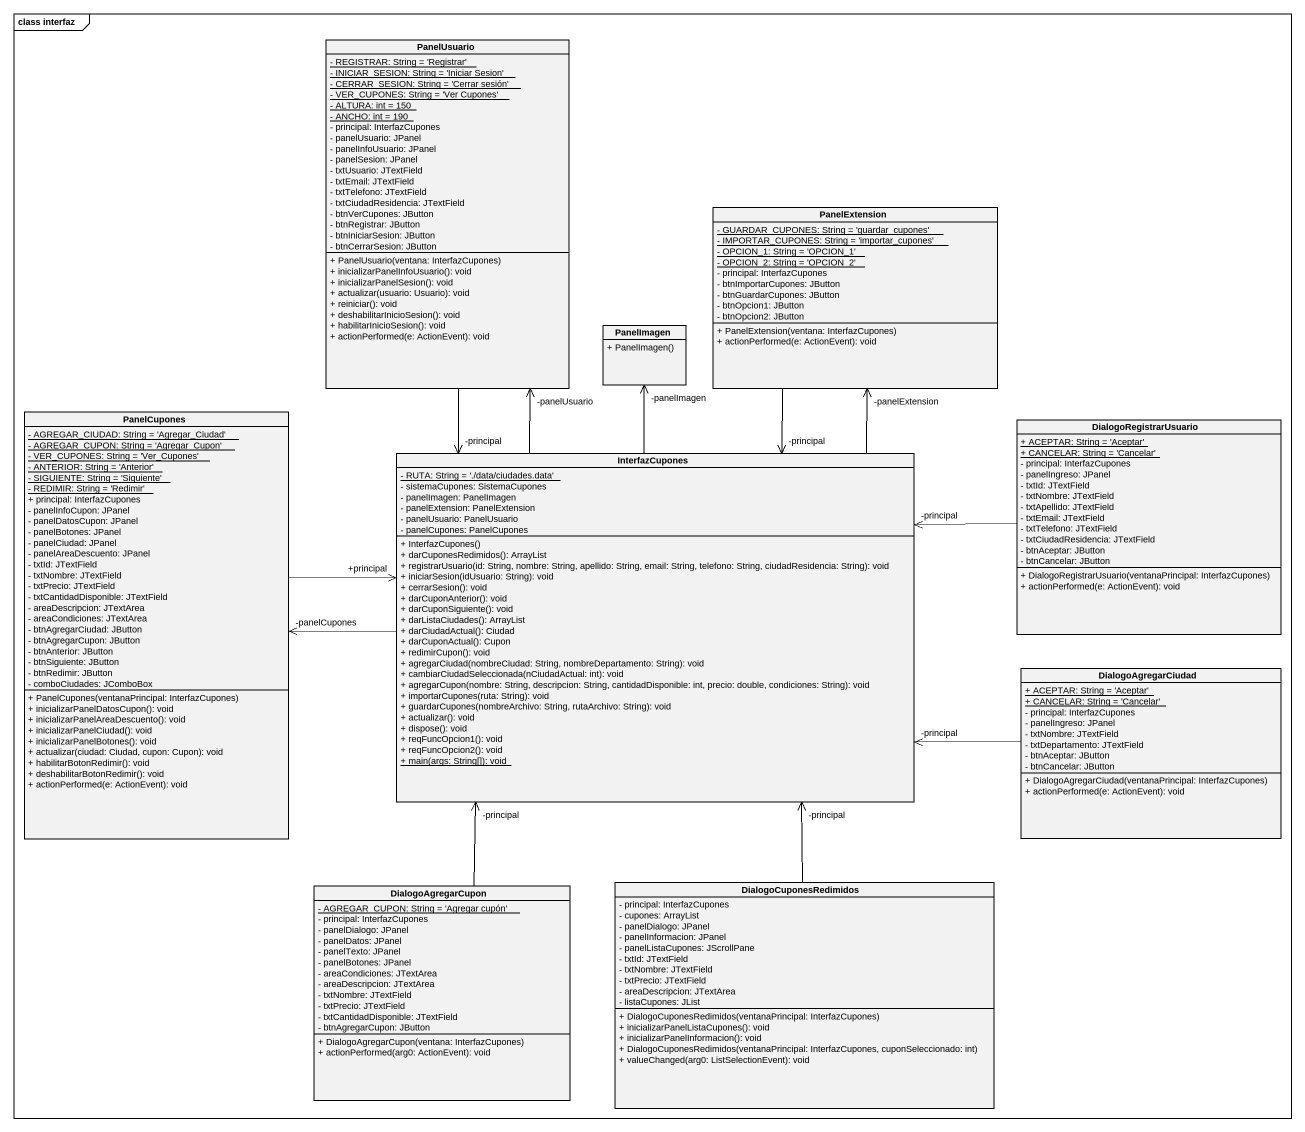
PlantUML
@startuml
mainframe class interfaz
hide circle
hide empty members
skinparam classAttributeIconSize 0
class PanelUsuario {
  {static} - REGISTRAR: String = 'Registrar'
  {static} - INICIAR_SESION: String = 'Iniciar Sesion'
  {static} - CERRAR_SESION: String = 'Cerrar sesión'
  {static} - VER_CUPONES: String = 'Ver Cupones'
  {static} - ALTURA: int = 150
  {static} - ANCHO: int = 190
  - principal: InterfazCupones
  - panelUsuario: JPanel
  - panelInfoUsuario: JPanel
  - panelSesion: JPanel
  - txtUsuario: JTextField
  - txtEmail: JTextField
  - txtTelefono: JTextField
  - txtCiudadResidencia: JTextField
  - btnVerCupones: JButton
  - btnRegistrar: JButton
  - btnIniciarSesion: JButton
  - btnCerrarSesion: JButton
  + PanelUsuario(ventana: InterfazCupones)
  + inicializarPanelInfoUsuario(): void
  + inicializarPanelSesion(): void
  + actualizar(usuario: Usuario): void
  + reiniciar(): void
  + deshabilitarInicioSesion(): void
  + habilitarInicioSesion(): void
  + actionPerformed(e: ActionEvent): void
}
class PanelExtension {
  {static} - GUARDAR_CUPONES: String = 'guardar_cupones'
  {static} - IMPORTAR_CUPONES: String = 'importar_cupones'
  {static} - OPCION_1: String = 'OPCION_1'
  {static} - OPCION_2: String = 'OPCION_2'
  - principal: InterfazCupones
  - btnImportarCupones: JButton
  - btnGuardarCupones: JButton
  - btnOpcion1: JButton
  - btnOpcion2: JButton
  + PanelExtension(ventana: InterfazCupones)
  + actionPerformed(e: ActionEvent): void
}
class PanelImagen {
  + PanelImagen()
}
class PanelCupones {
  {static} - AGREGAR_CIUDAD: String = 'Agregar_Ciudad'
  {static} - AGREGAR_CUPON: String = 'Agregar_Cupon'
  {static} - VER_CUPONES: String = 'Ver_Cupones'
  {static} - ANTERIOR: String = 'Anterior'
  {static} - SIGUIENTE: String = 'Siguiente'
  {static} - REDIMIR: String = 'Redimir'
  + principal: InterfazCupones
  - panelInfoCupon: JPanel
  - panelDatosCupon: JPanel
  - panelBotones: JPanel
  - panelCiudad: JPanel
  - panelAreaDescuento: JPanel
  - txtId: JTextField
  - txtNombre: JTextField
  - txtPrecio: JTextField
  - txtCantidadDisponible: JTextField
  - areaDescripcion: JTextArea
  - areaCondiciones: JTextArea
  - btnAgregarCiudad: JButton
  - btnAgregarCupon: JButton
  - btnAnterior: JButton
  - btnSiguiente: JButton
  - btnRedimir: JButton
  - comboCiudades: JComboBox
  + PanelCupones(ventanaPrincipal: InterfazCupones)
  + inicializarPanelDatosCupon(): void
  + inicializarPanelAreaDescuento(): void
  + inicializarPanelCiudad(): void
  + inicializarPanelBotones(): void
  + actualizar(ciudad: Ciudad, cupon: Cupon): void
  + habilitarBotonRedimir(): void
  + deshabilitarBotonRedimir(): void
  + actionPerformed(e: ActionEvent): void
}
class DialogoRegistrarUsuario {
  {static} + ACEPTAR: String = 'Aceptar'
  {static} + CANCELAR: String = 'Cancelar'
  - principal: InterfazCupones
  - panelIngreso: JPanel
  - txtId: JTextField
  - txtNombre: JTextField
  - txtApellido: JTextField
  - txtEmail: JTextField
  - txtTelefono: JTextField
  - txtCiudadResidencia: JTextField
  - btnAceptar: JButton
  - btnCancelar: JButton
  + DialogoRegistrarUsuario(ventanaPrincipal: InterfazCupones)
  + actionPerformed(e: ActionEvent): void
}
class InterfazCupones {
  {static} - RUTA: String = './data/ciudades.data'
  - sistemaCupones: SistemaCupones
  - panelImagen: PanelImagen
  - panelExtension: PanelExtension
  - panelUsuario: PanelUsuario
  - panelCupones: PanelCupones
  + InterfazCupones()
  + darCuponesRedimidos(): ArrayList
  + registrarUsuario(id: String, nombre: String, apellido: String, email: String, telefono: String, ciudadResidencia: String): void
  + iniciarSesion(idUsuario: String): void
  + cerrarSesion(): void
  + darCuponAnterior(): void
  + darCuponSiguiente(): void
  + darListaCiudades(): ArrayList
  + darCiudadActual(): Ciudad
  + darCuponActual(): Cupon
  + redimirCupon(): void
  + agregarCiudad(nombreCiudad: String, nombreDepartamento: String): void
  + cambiarCiudadSeleccionada(nCiudadActual: int): void
  + agregarCupon(nombre: String, descripcion: String, cantidadDisponible: int, precio: double, condiciones: String): void
  + importarCupones(ruta: String): void
  + guardarCupones(nombreArchivo: String, rutaArchivo: String): void
  + actualizar(): void
  + dispose(): void
  + reqFuncOpcion1(): void
  + reqFuncOpcion2(): void
  {static} + main(args: String[]): void
}
class DialogoAgregarCiudad {
  {static} + ACEPTAR: String = 'Aceptar'
  {static} + CANCELAR: String = 'Cancelar'
  - principal: InterfazCupones
  - panelIngreso: JPanel
  - txtNombre: JTextField
  - txtDepartamento: JTextField
  - btnAceptar: JButton
  - btnCancelar: JButton
  + DialogoAgregarCiudad(ventanaPrincipal: InterfazCupones)
  + actionPerformed(e: ActionEvent): void
}
class DialogoAgregarCupon {
  {static} - AGREGAR_CUPON: String = 'Agregar cupón'
  - principal: InterfazCupones
  - panelDialogo: JPanel
  - panelDatos: JPanel
  - panelTexto: JPanel
  - panelBotones: JPanel
  - areaCondiciones: JTextArea
  - areaDescripcion: JTextArea
  - txtNombre: JTextField
  - txtPrecio: JTextField
  - txtCantidadDisponible: JTextField
  - btnAgregarCupon: JButton
  + DialogoAgregarCupon(ventana: InterfazCupones)
  + actionPerformed(arg0: ActionEvent): void
}
class DialogoCuponesRedimidos {
  - principal: InterfazCupones
  - cupones: ArrayList
  - panelDialogo: JPanel
  - panelInformacion: JPanel
  - panelListaCupones: JScrollPane
  - txtId: JTextField
  - txtNombre: JTextField
  - txtPrecio: JTextField
  - areaDescripcion: JTextArea
  - listaCupones: JList
  + DialogoCuponesRedimidos(ventanaPrincipal: InterfazCupones)
  + inicializarPanelListaCupones(): void
  + inicializarPanelInformacion(): void
  + DialogoCuponesRedimidos(ventanaPrincipal: InterfazCupones, cuponSeleccionado: int)
  + valueChanged(arg0: ListSelectionEvent): void
}
PanelUsuario --> "-principal" InterfazCupones
PanelExtension --> "-principal" InterfazCupones
PanelCupones -right-> "+principal" InterfazCupones
DialogoRegistrarUsuario -left-> "-principal" InterfazCupones
InterfazCupones -up-> "-panelUsuario" PanelUsuario
InterfazCupones -up-> "-panelExtension" PanelExtension
InterfazCupones -up-> "-panelImagen" PanelImagen
InterfazCupones -left-> "-panelCupones" PanelCupones
DialogoAgregarCiudad -left-> "-principal" InterfazCupones
DialogoAgregarCupon -up-> "-principal" InterfazCupones
DialogoCuponesRedimidos -up-> "-principal" InterfazCupones
@enduml
